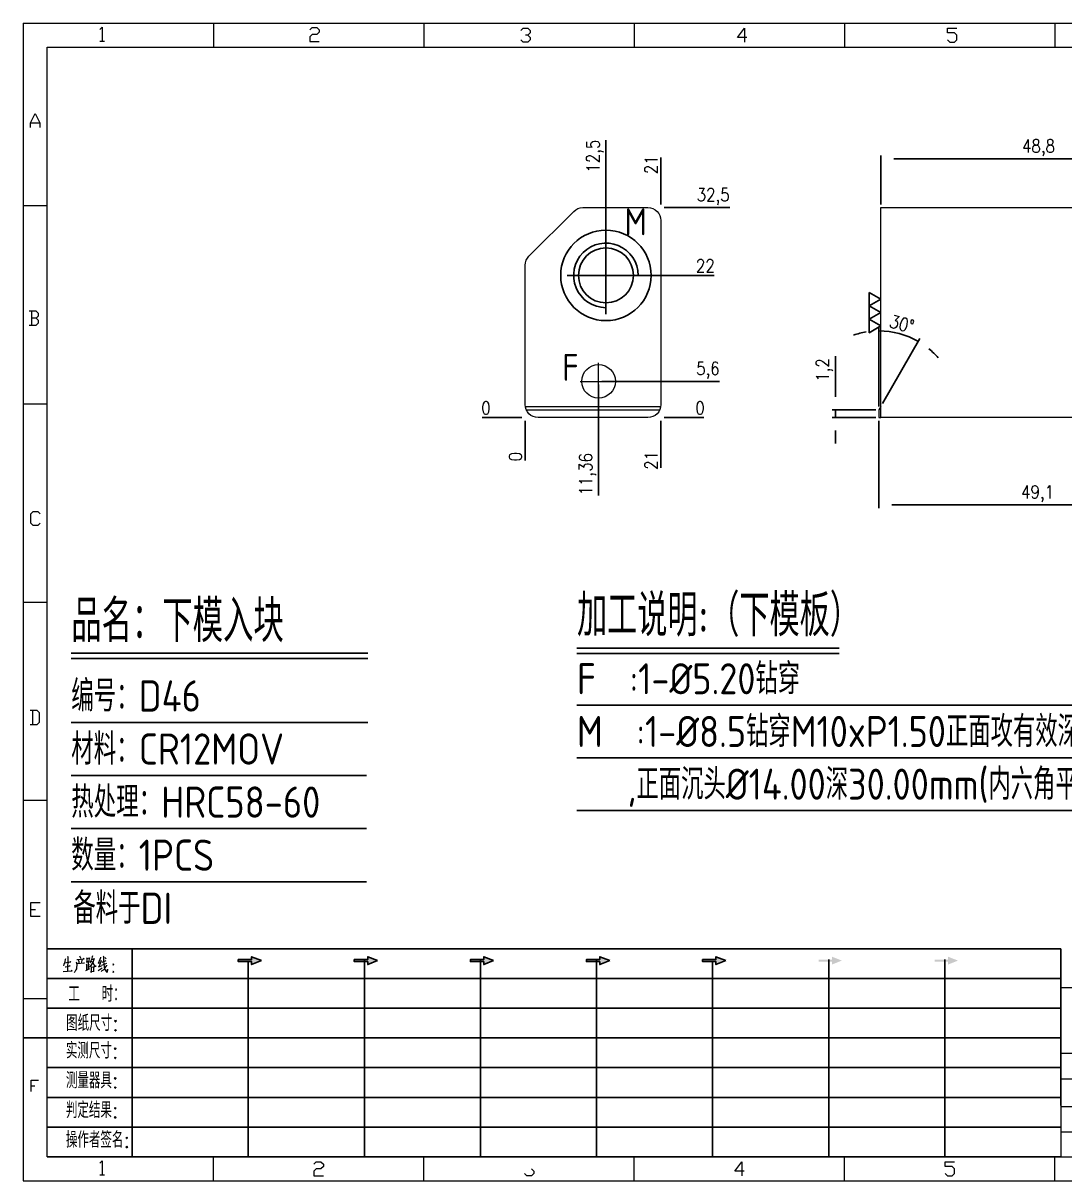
# Model space of a CAD drawing. Header units: millimetres. Extents: x 88508 to 142116, y -5268 to 20283.
# Drawn here: x 102320.5 to 102481.7, y -1151.5 to -972.3 of the extents above; entities that cross this region are included whole.
import ezdxf
from ezdxf.enums import TextEntityAlignment as Align

# ---------------------------------------------------------------- set-up
doc = ezdxf.new("R2010")
doc.units = ezdxf.units.MM
doc.linetypes.add('CENTER', pattern=[0])
for name, color, linetype in [('DIE_P', 2, 'Continuous'), ('DIM', 4, 'Continuous'), ('TEXT', 4, 'Continuous')]:
    doc.layers.add(name, color=color, linetype=linetype)
doc.styles.add('chinesef_fs', font='simplex.shx', dxfattribs={"bigfont": 'gbcbig.shx'})
doc.styles.add('gbenor', font='gbenor.shx', dxfattribs={"bigfont": 'gbcbig.shx'})
doc.styles.add('GBENOR_', font='gbenor.shx', dxfattribs={"bigfont": 'gbcbig'})
doc.styles.get("Standard").update_dxf_attribs({"font": 'txt.shx', "width": 0.85, "bigfont": 'ctxt.shx'})
doc.styles.add('TXT', font='txt.shx', dxfattribs={"width": 0.8, "bigfont": 'ctxt.shx'})
doc.dimstyles.new('T-2-WX', dxfattribs={"dimtxt": 2, "dimasz": 2, "dimexe": 0.5, "dimexo": 0.5, "dimgap": 0.5, "dimtad": 1, "dimtxsty": 'Standard', "dimblk": 'OPEN30', "dimcen": 0, "dimazin": 3, "dimtfac": 1, "dimtmove": 0, "dimatfit": 3, "dimldrblk": 'OPEN30', "dimlwd": -1, "dimlwe": -1})

# ---------------------------------------------------------------- blocks, each defined once
blk = doc.blocks.new('U40')
for points in [[(351.8, 337.7), (351.8, 333.2), (367, 339.3), (351.8, 345.3), (351.8, 340.8), (331.2, 340.8), (331.2, 337.7)], [(545.7, 339.3), (530.6, 345.3), (530.6, 340.8), (509.9, 340.8), (509.9, 337.7), (530.6, 337.7), (530.6, 333.2)], [(724.5, 339.3), (709.3, 345.3), (709.3, 340.8), (688.7, 340.8), (688.7, 337.7), (709.3, 337.7), (709.3, 333.2)], [(903.3, 339.3), (888.1, 345.3), (888.1, 340.8), (867.5, 340.8), (867.5, 337.7), (888.1, 337.7), (888.1, 333.2)], [(1082.1, 339.3), (1066.9, 345.3), (1066.9, 340.8), (1046.3, 340.8), (1046.3, 337.7), (1066.9, 337.7), (1066.9, 333.2)], [(1245.7, 337.7), (1245.7, 333.2), (1260.9, 339.3), (1245.7, 345.3), (1245.7, 340.8), (1225.1, 340.8), (1225.1, 337.7)], [(1424.5, 337.7), (1424.5, 333.2), (1439.7, 339.3), (1424.5, 345.3), (1424.5, 340.8), (1403.8, 340.8), (1403.8, 337.7)]]:
    blk.add_hatch(color=3).paths.add_polyline_path(points)
at = {"color": 254, "lineweight": 18}
for p, q in [((0, 1783.5), (0, 0)), ((0, 1783.5), (2530.2, 1783.5)), ((941.1, 1783.5), (941.1, 1746.5)), ((1265.1, 1783.5), (1265.1, 1746.5)), ((1589.1, 1783.5), (1589.1, 1746.5)), ((37, 37), (37, 1746.5)), ((37, 1746.5), (2493.2, 1746.5)), ((0, 1502.7), (37, 1502.7)), ((0, 1197.2), (37, 1197.2)), ((0, 891.7), (37, 891.7)), ((0, 586.3), (37, 586.3)), ((1598.1, 298), (2493.2, 298)), ((0, 280.8), (37, 280.8)), ((1598.2, 196.6), (2493.2, 196.6)), ((2493.2, 156.4), (1598.2, 156.4)), ((2493.2, 114.1), (1598.2, 114.1)), ((2493.2, 75), (1598.2, 75)), ((37, 37), (2493.2, 37)), ((941.1, 0), (941.1, 37)), ((1265.1, 0), (1265.1, 37)), ((1589.1, 0), (1589.1, 37)), ((0, 0), (2530.2, 0))]:
    blk.add_line(p, q, dxfattribs=at)
at = {"color": 254, "linetype": 'Continuous', "lineweight": 18}
for p, q in [((293.1, 1783.5), (293.1, 1746.5)), ((617.1, 1783.5), (617.1, 1746.5)), ((1598.1, 298), (1598.1, 37)), ((1598.2, 298), (1598.2, 37)), ((293.1, 0), (293.1, 37)), ((617.1, 0), (617.1, 37))]:
    blk.add_line(p, q, dxfattribs=at)
for p, q in [((38, 357.6), (1598.2, 357.6)), ((1598.2, 357.6), (1598.2, 116.2)), ((38, 311.8), (1598.2, 311.8)), ((37.1, 266), (1598.2, 266)), ((0.1, 220.2), (1598.2, 220.2)), ((37.1, 174.4), (1598.2, 174.4)), ((37.1, 128.6), (1598.2, 128.6)), ((37.1, 82.8), (1598.2, 82.8))]:
    blk.add_line(p, q)
at = {"color": 254}
for p, q in [((167.8, 37), (167.8, 357.6)), ((525.5, 37), (525.5, 340.8)), ((704.3, 37), (704.3, 340.8)), ((883.1, 37), (883.1, 340.8)), ((1240.6, 37), (1240.6, 340.8)), ((1419.4, 37), (1419.4, 340.8)), ((346.7, 37), (346.7, 337.9)), ((1061.9, 37), (1061.9, 337.7)), ((1598.2, 37), (38, 37))]:
    blk.add_line(p, q, dxfattribs=at)
at = {"color": 92, "lineweight": 18}
for points in [[(118.3, 1773.7), (121.9, 1777.3), (121.9, 1755.8)], [(441.4, 1773.1), (445, 1776.7), (452.2, 1776.7), (455.8, 1773.1), (455.8, 1769.5), (452.2, 1765.9), (445, 1765.9), (441.4, 1762.3), (441.4, 1755.1), (455.8, 1755.1)], [(766.4, 1772.4), (770, 1776), (777.2, 1776), (780.8, 1772.4), (780.8, 1768.8), (777.2, 1765.2), (773.6, 1765.2)], [(1114.4, 1761.4), (1100, 1761.4), (1110.8, 1775.8), (1110.8, 1754.2)], [(1423.4, 1757.7), (1427, 1754.1), (1434.2, 1754.1), (1437.8, 1757.7), (1437.8, 1764.9), (1434.2, 1768.5), (1423.4, 1768.5), (1423.4, 1775.7), (1437.8, 1775.7)], [(118.3, 1755.8), (125.5, 1755.8)], [(777.2, 1765.2), (780.8, 1761.6), (780.8, 1758), (777.2, 1754.4), (770, 1754.4), (766.4, 1758)], [(11.1, 1622.8), (11.1, 1630), (18.3, 1644.4), (25.5, 1630), (25.5, 1622.8)], [(11.1, 1630), (25.5, 1630)], [(20, 1329), (23.6, 1332.6), (23.6, 1336.2), (20, 1339.8), (9.2, 1339.8)], [(12.8, 1339.8), (12.8, 1318.2)], [(9.2, 1318.2), (20, 1318.2), (23.6, 1321.8), (23.6, 1325.4), (20, 1329), (12.8, 1329)], [(26.1, 1013.2), (22.5, 1009.6), (15.3, 1009.6), (11.7, 1013.2), (11.7, 1027.6), (15.3, 1031.2), (22.5, 1031.2), (26.1, 1027.6)], [(11, 703.2), (21.8, 703.2), (25.4, 706.8), (25.4, 721.2), (21.8, 724.8), (11, 724.8)], [(14.6, 724.8), (14.6, 703.2)], [(26.1, 407), (11.7, 407), (11.7, 428.6), (26.1, 428.6)], [(11.7, 417.8), (18.9, 417.8)], [(12.3, 137.7), (12.3, 155), (23.8, 155)], [(12.3, 146.4), (18.1, 146.4)], [(118.3, 27.4), (121.9, 31), (121.9, 9.4)], [(447.9, 25.7), (451.5, 29.3), (458.7, 29.3), (462.3, 25.7), (462.3, 22.1), (458.7, 18.5), (451.5, 18.5), (447.9, 14.9), (447.9, 7.7), (462.3, 7.7)], [(782.7, 18.5), (786.3, 14.9), (786.3, 11.3), (782.7, 7.7), (775.5, 7.7), (771.9, 11.3)], [(1110.3, 14.9), (1095.9, 14.9), (1106.7, 29.3), (1106.7, 7.7)], [(1419.9, 11.3), (1423.5, 7.7), (1430.7, 7.7), (1434.3, 11.3), (1434.3, 18.5), (1430.7, 22.1), (1419.9, 22.1), (1419.9, 29.3), (1434.3, 29.3)], [(118.3, 9.4), (125.5, 9.4)]]:
    blk.add_lwpolyline(points, dxfattribs=at)
at = {"color": 92, "lineweight": 0}
for points in [[(65, 342.2), (64.8, 341), (64.1, 337.9), (63.6, 335.7), (62.8, 333.5), (62.1, 331.4)], [(68.4, 345.9), (68.7, 344.4), (68.1, 322.9)], [(82.6, 340.8), (93.7, 342.2), (93.3, 342.4), (92.4, 342)], [(86.1, 336.1), (86, 337.5), (85.3, 339.8)], [(86.7, 346.7), (87.9, 344.6), (88.3, 343)], [(90.3, 341), (90.4, 339.6), (89.1, 335.3)], [(97.8, 344), (98.1, 342.6), (98.1, 340.8), (98.1, 337.9), (98.1, 336.3), (98.2, 337.7), (102.1, 338.3), (101.8, 338.3), (102.1, 343.6), (102.1, 343.2), (102.1, 342.8), (98.2, 342.2)], [(105.5, 341.2), (105.9, 341), (109.6, 341.8), (109.3, 342.6), (108.5, 339.6), (107.6, 337.3), (106.9, 335.9), (105.9, 334.3), (104.3, 332), (103.1, 330.4), (101.9, 329.4)], [(106.6, 346.5), (106.5, 345.2), (105.1, 341.2), (104.2, 338.9), (103.1, 336.3), (102.6, 335.5)], [(104.9, 339.1), (105.3, 338.7), (107, 335.7), (108.6, 333.3), (109.9, 331.2), (110.3, 330.8), (112.6, 330.8), (110.2, 331.2), (109, 332.6)], [(119.3, 344.8), (119.1, 343.8), (116.8, 338.5), (115.4, 335.5), (119.3, 336.3)], [(120.3, 339.4), (118.1, 333.5), (116.4, 330), (116.1, 329.8), (120.5, 331.4)], [(121.7, 336.7), (127.7, 339.6)], [(123.4, 346.5), (123.5, 345.4), (123.5, 340.8), (123.8, 337.3), (124, 335.3), (124.2, 333.1), (124.5, 331), (124.8, 329), (125.2, 327.4), (125.9, 325.7), (126.9, 323.9), (127.9, 322.7), (128.9, 321.7), (129.6, 321.3), (129.9, 326.1), (129.4, 321.5)], [(127.7, 341.6), (127.2, 342.4), (125.7, 344.2)], [(61.4, 322.3), (68.2, 322.9), (75.3, 323.7), (74.9, 323.9), (73.8, 323.5)], [(63.8, 335.9), (73.4, 337.5), (73.1, 337.7), (72.5, 337.3)], [(64.5, 329.6), (64.8, 329.6), (65.1, 329.6), (72.5, 331), (71.9, 331), (70.9, 330.8)], [(82.6, 335.1), (82.6, 331.8), (82.3, 329), (81.9, 326.8), (81.2, 324.9), (80.3, 323.1), (79.6, 321.9), (78.8, 320.9)], [(93.3, 335.5), (94.1, 335.7), (94.3, 335.5), (82.6, 334.3), (82.6, 335.1), (82.2, 336.9)], [(96.5, 323.9), (102.8, 327.2)], [(97.2, 334.3), (97.5, 333.5), (97.7, 324.7)], [(100.2, 337.9), (100.1, 325.9)], [(100.2, 332.6), (102.4, 333.1)], [(104.2, 330), (104.5, 329), (104.5, 321.1), (104.3, 322.1), (104.5, 322.7), (109.2, 323.1), (108.6, 323.1), (109, 329.2), (109, 330), (109.3, 329.4), (108.6, 329.4), (104.6, 328.8)], [(115.3, 324.3), (121.5, 328.2)], [(128.2, 332.4), (128.1, 331.6), (126.9, 329.6), (125.8, 328), (124.5, 326.3), (123, 324.7), (121.4, 323.3), (120.1, 322.3)], [(121.4, 332.2), (128.8, 335.1)]]:
    blk.add_lwpolyline(points, dxfattribs=at)
for points in [[(367, 339.3), (351.8, 345.3), (351.8, 340.8), (331.2, 340.8), (331.2, 337.7), (351.8, 337.7), (351.8, 333.2), (367, 339.3)], [(545.7, 339.3), (530.6, 345.3), (530.6, 340.8), (509.9, 340.8), (509.9, 337.7), (530.6, 337.7), (530.6, 333.2), (545.7, 339.3)], [(724.5, 339.3), (709.3, 345.3), (709.3, 340.8), (688.7, 340.8), (688.7, 337.7), (709.3, 337.7), (709.3, 333.2), (724.5, 339.3)], [(903.3, 339.3), (888.1, 345.3), (888.1, 340.8), (867.5, 340.8), (867.5, 337.7), (888.1, 337.7), (888.1, 333.2), (903.3, 339.3)], [(1082.1, 339.3), (1066.9, 345.3), (1066.9, 340.8), (1046.3, 340.8), (1046.3, 337.7), (1066.9, 337.7), (1066.9, 333.2), (1082.1, 339.3)]]:
    blk.add_lwpolyline(points)
for points in [[(138.7, 332.4), (139.4, 333.5), (138.7, 334.5), (138, 333.5)], [(138.7, 320.9), (139.4, 321.9), (138.7, 322.9), (138, 321.9)]]:
    blk.add_lwpolyline(points, close=True, dxfattribs=at)
at = {"color": 3, "style": 'chinesef_fs'}
for s, p in [('工  时：', (69.5, 275.7)), ('图纸尺寸:', (66.2, 230.9)), ('实测尺寸:', (65.9, 188.4)), ('测量器具:', (65.9, 142.6)), ('判定结果:', (65.9, 96.8)), ('操作者签名:', (65.9, 51))]:
    blk.add_text(s, height=24.57, dxfattribs=at).set_placement(p)
at = {"lineweight": 18, "style": 'GBENOR_'}
blk.add_attdef('文档路径', (2126, 386.9), '', height=17.8, dxfattribs=at)
at = {"lineweight": 20, "style": 'TXT'}
for tag, height, p in [('18-**-**', 16.3, (1866.6, 256.2)), ('客户名称', 16.1, (1741.1, 134, 0)), ('料厚:', 16.1, (1741.3, 93.2, 0))]:
    blk.add_attdef(tag, text='', height=height, dxfattribs=at).set_placement(p, align=Align.MIDDLE)
for tag, p, height in [('88888', (1850.9, 207.5), 14.9), ('材质:', (1691.2, 168, 0), 16.1), ('核准', (1869.4, 127.5, 0), 16.1), ('设计', (1868.8, 88.3, 0), 16.1), ('绘图', (1868.2, 49.1, 0), 16.1)]:
    blk.add_attdef(tag, p, '', height=height, dxfattribs=at)
for tag, p, height, width in [('3', (2234.7, 206.9), 15.8, 0.7), ('4', (2234.7, 167.4), 15.8, 0.7), ('核准日期', (2041.1, 124.2, 0), 16.1, 0.68), ('设计日期', (2041.1, 84.5, 0), 16.1, 0.68), ('1', (2251.9, 85.9), 14.6, 0.7), ('绘图日期', (2040.9, 46.4, 0), 16.1, 0.68), ('2', (2235, 49.2), 14.6, 0.7)]:
    blk.add_attdef(tag, p, '', height=height, dxfattribs=dict(at, width=width))
blk = doc.blocks.new('*D7965')
at = {"layer": 'Defpoints', "color": 0}
for p in [(102501.98, -993.25), (102453.18, -1000.8), (102501.98, -1000.8)]:
    blk.add_point(p, dxfattribs=at)
at = {"layer": 'DIM', "color": 0}
for p, q in [((102453.18, -1000.3), (102453.18, -992.75)), ((102501.98, -1000.3), (102501.98, -992.75)), ((102455.18, -993.25), (102499.98, -993.25))]:
    blk.add_line(p, q, dxfattribs=at)
at = {"layer": 'DIM', "color": 0, "insert": (102477.58, -991.56), "char_height": 2, "attachment_point": 5}
blk.add_mtext('48,8', dxfattribs=at)
blk = doc.blocks.new('_Open30')
blk = doc.blocks.new('*D7966')
at = {"layer": 'Defpoints', "color": 0}
for p in [(102452.88, -1033.3), (102501.98, -1033.3), (102501.98, -1046.81)]:
    blk.add_point(p, dxfattribs=at)
at = {"layer": 'DIM', "color": 0}
for p, q in [((102452.88, -1033.8), (102452.88, -1047.31)), ((102501.98, -1033.8), (102501.98, -1047.31)), ((102454.88, -1046.81), (102499.98, -1046.81))]:
    blk.add_line(p, q, dxfattribs=at)
at = {"layer": 'DIM', "color": 0, "insert": (102477.43, -1045.12), "char_height": 2, "attachment_point": 5}
blk.add_mtext('49,1', dxfattribs=at)
blk = doc.blocks.new('*D7967')
at = {"layer": 'Defpoints', "color": 0}
for p in [(102446.15, -1032.1), (102452.88, -1032.1), (102452.88, -1033.3)]:
    blk.add_point(p, dxfattribs=at)
at = {"layer": 'DIM', "color": 0}
for p, q in [((102446.15, -1030.1), (102446.15, -1023.78)), ((102452.38, -1032.1), (102445.65, -1032.1)), ((102446.15, -1033.3), (102446.15, -1032.1)), ((102452.38, -1033.3), (102445.65, -1033.3)), ((102446.15, -1035.3), (102446.15, -1037.3))]:
    blk.add_line(p, q, dxfattribs=at)
at = {"layer": 'DIM', "color": 0, "insert": (102444.46, -1025.94), "char_height": 2, "attachment_point": 5, "rotation": 90}
blk.add_mtext('1,2', dxfattribs=at)
blk = doc.blocks.new('*D7968')
at = {"layer": 'Defpoints', "color": 0}
for p in [(102457.05, -1020.63), (102452.88, -1032.1), (102452.88, -1032.1), (102453.18, -1031.58), (102452.88, -1033.3)]:
    blk.add_point(p, dxfattribs=at)
at = {"layer": 'DIM', "color": 0}
for p, q in [((102452.88, -1031.6), (102452.88, -1019.39)), ((102453.43, -1031.14), (102459.23, -1021.09))]:
    blk.add_line(p, q, dxfattribs=at)
for start, end in [(99.3991, 108.7981), (60, 90), (41.2019, 50.6009)]:
    blk.add_arc((102452.88, -1032.1), 12.21, start, end, dxfattribs=at)
at = {"layer": 'DIM', "color": 0, "insert": (102456.44, -1018.81), "char_height": 2, "attachment_point": 5, "rotation": 345}
blk.add_mtext('30%%d', dxfattribs=at)
blk = doc.blocks.new('*D7969')
at = {"layer": 'Defpoints', "color": 0}
for p in [(102398.14, -1033.3), (102419.14, -1033.3), (102424.14, -1033.3)]:
    blk.add_point(p, dxfattribs=at)
at = {"layer": 'DIM', "color": 0}
blk.add_line((102419.64, -1033.3), (102425.77, -1033.3), dxfattribs=at)
at = {"layer": 'DIM', "color": 0, "insert": (102425.21, -1031.8), "char_height": 2, "attachment_point": 5}
blk.add_mtext('0', dxfattribs=at)
blk = doc.blocks.new('*D7970')
at = {"layer": 'Defpoints', "color": 0}
for p in [(102409.5, -1027.7), (102424.14, -1027.7), (102398.14, -1033.3)]:
    blk.add_point(p, dxfattribs=at)
at = {"layer": 'DIM', "color": 0}
for p, q in [((102410, -1027.7), (102416.14, -1027.7)), ((102416.14, -1027.7), (102420.14, -1027.7)), ((102420.14, -1027.7), (102428.2, -1027.7))]:
    blk.add_line(p, q, dxfattribs=at)
at = {"layer": 'DIM', "color": 0, "insert": (102426.42, -1026.01), "char_height": 2, "attachment_point": 5}
blk.add_mtext('5,6', dxfattribs=at)
blk = doc.blocks.new('*D7971')
at = {"layer": 'Defpoints', "color": 0}
for p in [(102410.64, -1011.3), (102424.14, -1011.3), (102398.14, -1033.3)]:
    blk.add_point(p, dxfattribs=at)
at = {"layer": 'DIM', "color": 0}
for p, q in [((102411.14, -1011.3), (102416.14, -1011.3)), ((102416.14, -1011.3), (102420.14, -1011.3)), ((102420.14, -1011.3), (102427.39, -1011.3))]:
    blk.add_line(p, q, dxfattribs=at)
at = {"layer": 'DIM', "color": 0, "insert": (102426.02, -1009.8), "char_height": 2, "attachment_point": 5}
blk.add_mtext('22', dxfattribs=at)
blk = doc.blocks.new('*D7972')
at = {"layer": 'Defpoints', "color": 0}
for p in [(102419.14, -1000.8), (102424.14, -1000.8), (102398.14, -1033.3)]:
    blk.add_point(p, dxfattribs=at)
at = {"layer": 'DIM', "color": 0}
for p, q in [((102419.64, -1000.8), (102423.14, -1000.8)), ((102423.14, -1000.8), (102420.14, -1000.8)), ((102420.14, -1000.8), (102429.82, -1000.8))]:
    blk.add_line(p, q, dxfattribs=at)
at = {"layer": 'DIM', "color": 0, "insert": (102427.23, -999.11), "char_height": 2, "attachment_point": 5}
blk.add_mtext('32,5', dxfattribs=at)
blk = doc.blocks.new('*D7973')
at = {"layer": 'Defpoints', "color": 0}
for p in [(102393.14, -1033.3), (102398.14, -1033.3), (102398.14, -1033.3)]:
    blk.add_point(p, dxfattribs=at)
at = {"layer": 'DIM', "color": 0}
blk.add_line((102397.64, -1033.3), (102391.51, -1033.3), dxfattribs=at)
at = {"layer": 'DIM', "color": 0, "insert": (102392.07, -1031.8), "char_height": 2, "attachment_point": 5}
blk.add_mtext('0', dxfattribs=at)
blk = doc.blocks.new('*D7974')
at = {"layer": 'Defpoints', "color": 0}
for p in [(102398.14, -1033.3), (102419.14, -1033.3), (102419.14, -1038.3)]:
    blk.add_point(p, dxfattribs=at)
at = {"layer": 'DIM', "color": 0}
for p, q in [((102419.14, -1033.8), (102419.14, -1037.3)), ((102419.14, -1037.3), (102419.14, -1034.3)), ((102419.14, -1034.3), (102419.14, -1041.06))]:
    blk.add_line(p, q, dxfattribs=at)
at = {"layer": 'DIM', "color": 0, "insert": (102417.64, -1039.93), "char_height": 2, "attachment_point": 5, "rotation": 90}
blk.add_mtext('21', dxfattribs=at)
blk = doc.blocks.new('*D7975')
at = {"layer": 'Defpoints', "color": 0}
for p in [(102409.5, -1027.7), (102398.14, -1033.3), (102409.5, -1038.3)]:
    blk.add_point(p, dxfattribs=at)
at = {"layer": 'DIM', "color": 0}
for p, q in [((102409.5, -1028.2), (102409.5, -1031.7)), ((102409.5, -1031.7), (102409.5, -1034.3)), ((102409.5, -1034.3), (102409.5, -1045.35))]:
    blk.add_line(p, q, dxfattribs=at)
at = {"layer": 'DIM', "color": 0, "insert": (102407.81, -1042.07), "char_height": 2, "attachment_point": 5, "rotation": 90}
blk.add_mtext('11,36', dxfattribs=at)
blk = doc.blocks.new('*D7976')
at = {"layer": 'Defpoints', "color": 0}
for p in [(102398.14, -1033.3), (102398.14, -1033.3), (102398.14, -1038.3)]:
    blk.add_point(p, dxfattribs=at)
at = {"layer": 'DIM', "color": 0}
blk.add_line((102398.14, -1033.8), (102398.14, -1039.93), dxfattribs=at)
at = {"layer": 'DIM', "color": 0, "insert": (102396.64, -1039.36), "char_height": 2, "attachment_point": 5, "rotation": 90}
blk.add_mtext('0', dxfattribs=at)
blk = doc.blocks.new('*D7977')
at = {"layer": 'Defpoints', "color": 0}
for p in [(102419.14, -995.8), (102419.14, -1000.8), (102398.14, -1033.3)]:
    blk.add_point(p, dxfattribs=at)
at = {"layer": 'DIM', "color": 0}
for p, q in [((102419.14, -999.8), (102419.14, -993.03)), ((102419.14, -1000.3), (102419.14, -996.8)), ((102419.14, -996.8), (102419.14, -999.8))]:
    blk.add_line(p, q, dxfattribs=at)
at = {"layer": 'DIM', "color": 0, "insert": (102417.64, -994.17), "char_height": 2, "attachment_point": 5, "rotation": 90}
blk.add_mtext('21', dxfattribs=at)
blk = doc.blocks.new('*D7978')
at = {"layer": 'Defpoints', "color": 0}
for p in [(102410.64, -995.8), (102410.64, -1011.3), (102398.14, -1033.3)]:
    blk.add_point(p, dxfattribs=at)
at = {"layer": 'DIM', "color": 0}
for p, q in [((102410.64, -999.8), (102410.64, -990.36)), ((102410.64, -1003.8), (102410.64, -999.8)), ((102410.64, -1010.8), (102410.64, -1003.8))]:
    blk.add_line(p, q, dxfattribs=at)
at = {"layer": 'DIM', "color": 0, "insert": (102408.95, -992.83), "char_height": 2, "attachment_point": 5, "rotation": 90}
blk.add_mtext('12,5', dxfattribs=at)

msp = doc.modelspace()

# ---------------------------------------------------------------- linework, layer by layer
at = {"layer": 'DIE_P', "color": 4, "linetype": 'CENTER', "lineweight": 15}
for p, q in [((102409.499, -1030.556), (102409.499, -1024.836)), ((102406.639, -1027.696), (102412.359, -1027.696))]:
    msp.add_line(p, q, dxfattribs=at)
at = {"layer": 'DIE_P', "lineweight": 15}
for p, q in [((102398.141, -1031.577, 0), (102419.137, -1031.577, 0)), ((102398.239, -1032.088), (102419.039, -1032.088))]:
    msp.add_line(p, q, dxfattribs=at)
at = {"layer": 'DIE_P', "linetype": 'Continuous', "lineweight": 15}
msp.add_lwpolyline([(102398.139, -1031.296), (102398.139, -1009.729, -0.1989124), (102398.725, -1008.315), (102405.653, -1001.386, -0.1989124), (102407.068, -1000.801), (102417.139, -1000.801, -0.4142136), (102419.139, -1002.801), (102419.139, -1031.296, -0.4142136), (102417.139, -1033.296), (102400.139, -1033.296, -0.4142136)], format="xyb", close=True, dxfattribs=at)
at = {"layer": 'DIE_P', "color": 2, "linetype": 'Continuous', "lineweight": 15}
msp.add_lwpolyline([(102501.976, -1033.296), (102453.176, -1033.296), (102453.176, -1000.801), (102501.976, -1000.801)], close=True, dxfattribs=at)
at = {"layer": 'DIE_P', "linetype": 'CENTER'}
for points in [[(102410.639, -1017.296), (102410.639, -1005.296)], [(102416.639, -1011.296), (102404.639, -1011.296)]]:
    msp.add_lwpolyline(points, dxfattribs=at)
at = {"layer": 'DIE_P'}
msp.add_lwpolyline([(102415.639, -1011.296, 2.4142136), (102410.639, -1016.296)], format="xyb", dxfattribs=at)
at = {"layer": 'DIE_P', "lineweight": 15}
msp.add_lwpolyline([(102452.876, -1032.096), (102452.876, -1033.296), (102453.176, -1033.296), (102453.176, -1031.577)], close=True, dxfattribs=at)
at = {"layer": 'DIE_P', "linetype": 'Continuous'}
msp.add_circle((102410.639, -1011.296), 7, dxfattribs=at)
at = {"layer": 'DIE_P'}
msp.add_circle((102410.639, -1011.296), 4.25, dxfattribs=at)
at = {"layer": 'DIE_P', "linetype": 'Continuous', "lineweight": 15}
msp.add_circle((102409.499, -1027.696), 2.6, dxfattribs=at)
at = {"layer": 'DIM', "color": 4, "linetype": 'Continuous', "lineweight": 25}
for p, q in [((102327.897, -1069.752), (102373.783, -1069.752)), ((102327.897, -1070.598), (102373.783, -1070.598)), ((102327.897, -1080.504), (102373.783, -1080.504)), ((102327.897, -1088.72), (102373.583, -1088.72)), ((102327.897, -1096.935), (102373.583, -1096.935)), ((102327.897, -1105.15), (102373.583, -1105.15))]:
    msp.add_line(p, q, dxfattribs=at)
at = {"layer": 'TEXT', "color": 3}
for p, q in [((102406.158, -1069.008), (102446.709, -1069.008)), ((102406.158, -1069.848), (102446.709, -1069.848))]:
    msp.add_line(p, q, dxfattribs=at)
at = {"layer": 'TEXT', "color": 3, "linetype": 'Continuous'}
for p, q in [((102406.158, -1077.816), (102501.545, -1077.816)), ((102406.158, -1085.976), (102501.545, -1085.976)), ((102406.158, -1094.136), (102501.545, -1094.136))]:
    msp.add_line(p, q, dxfattribs=at)
at = {"layer": 'TEXT'}
msp.add_lwpolyline([(102451.376, -1013.931), (102453.176, -1014.97), (102451.376, -1016.009), (102453.176, -1017.048), (102451.376, -1018.088), (102453.176, -1019.127), (102451.376, -1020.166), (102451.376, -1013.931)], close=True, dxfattribs=at)

# ---------------------------------------------------------------- block references
at = {"ltscale": 3, "xscale": 0.1004803039715845, "yscale": 0.1004803039715845, "zscale": 0.1004803039715845}
msp.add_blockref('U40', (102320.453, -1151.456), dxfattribs=at)

# ---------------------------------------------------------------- texts
at = {"layer": 'DIM', "color": 3, "linetype": 'Continuous', "lineweight": 25, "style": 'gbenor'}
for s, height, p in [('品名：下模入块', 6.5237, (102327.897, -1068.061)), ('编号：D46', 4.8324, (102327.897, -1078.813)), ('材料：CR12MOV', 4.8324, (102327.897, -1087.028)), ('热处理：HRC58-60', 4.8324, (102327.897, -1095.243)), ('数量：1PCS', 4.8324, (102327.897, -1103.458)), ('备料于DI', 4.8324, (102328.191, -1111.673))]:
    msp.add_text(s, height=height, dxfattribs=at).set_placement(p)
at = {"layer": 'TEXT', "color": 4, "style": 'gbenor'}
for s, p in [('M', (102415.238, -1002.991)), ('F', (102405.147, -1025.535))]:
    msp.add_text(s, height=4.16, dxfattribs=at).set_placement(p, align=Align.MIDDLE_CENTER)
for s, height, p in [('加工说明:（下模板）', 6.48, (102406.158, -1067.16)), ('F  :1-%%c5.20钻穿', 4.8, (102406.158, -1076.136)), ('M  :1-%%C8.5钻穿M10xP1.50正面攻有效深15.0', 4.8, (102406.158, -1084.296)), ('   ,正面沉头%%c14.00深30.00mm(内六角平头螺丝)', 4.8, (102406.158, -1092.456))]:
    msp.add_text(s, height=height, dxfattribs=at).set_placement(p)

# ---------------------------------------------------------------- dimensions: what is measured, and where the dimension line sits
at = {"layer": 'DIM'}
for feature_location, offset, dtype, origin, picture, middle in [((102410.639, -1011.296), (0, 15.496), 1, (102398.139, -1033.296), '*D7978', (102408.949, -992.832)), ((102419.139, -1000.801), (0, 5), 1, (102398.139, -1033.296), '*D7977', (102417.639, -994.167)), ((102419.1391, -1000.8006), (5, 0.0004), 0, (102398.1391, -1033.2962), '*D7972', (102427.2296, -999.1097)), ((102410.639, -1011.296), (13.5, 0), 0, (102398.139, -1033.296), '*D7971', (102426.015, -1009.796)), ((102409.499, -1027.696), (14.64, 0), 0, (102398.139, -1033.296), '*D7970', (102426.42, -1026.006)), ((102409.499, -1027.696), (0, -10.6), 1, (102398.139, -1033.296), '*D7975', (102407.809, -1042.075)), ((102398.139147175, -1033.296210362), (-5, 0), 0, (102398.139147175, -1033.296210362), '*D7973', (102392.072480508, -1031.796210362)), ((102419.139147195, -1033.296210362), (5, 0), 0, (102398.139147175, -1033.296210362), '*D7969', (102425.205813862, -1031.796210362)), ((102398.139147175, -1033.296210362), (0, -5), 1, (102398.139147175, -1033.296210362), '*D7976', (102396.639147175, -1039.362877028)), ((102419.139, -1033.296), (0, -5), 1, (102398.139, -1033.296), '*D7974', (102417.639, -1039.93))]:
    dim = msp.add_ordinate_dim(feature_location=feature_location, offset=offset, dtype=dtype, origin=origin, dimstyle='T-2-WX', dxfattribs=at)
    dim.commit()
    dim.dimension.update_dxf_attribs({"geometry": picture, "text_midpoint": middle})
for base, p1, p2, picture, middle in [((102501.976, -993.247), (102453.176, -1000.801), (102501.976, -1000.801), '*D7965', (102477.576, -991.557)), ((102501.976, -1046.811), (102452.876, -1033.296), (102501.976, -1033.296), '*D7966', (102477.426, -1045.121))]:
    dim = msp.add_linear_dim(base=base, p1=p1, p2=p2, dimstyle='T-2-WX', dxfattribs=at)
    dim.commit()
    dim.dimension.update_dxf_attribs({"geometry": picture, "text_midpoint": middle})
dim = msp.add_angular_dim_2l(base=(102457.0508, -1020.6268), line1=((102453.1763, -1031.5766), (102452.8763, -1032.0962)), line2=((102452.8763, -1032.0962), (102452.8763, -1033.2962)), dimstyle='T-2-WX', dxfattribs=at)
dim.commit()
dim.dimension.update_dxf_attribs({"geometry": '*D7968', "text_midpoint": (102456.4358, -1018.8117)})
dim = msp.add_linear_dim(base=(102446.153, -1032.096), p1=(102452.876, -1033.296), p2=(102452.876, -1032.096), angle=90, dimstyle='T-2-WX', dxfattribs=at)
dim.commit()
dim.dimension.update_dxf_attribs({"geometry": '*D7967', "text_midpoint": (102444.463, -1025.937)})

doc.saveas('drawing.dxf')
